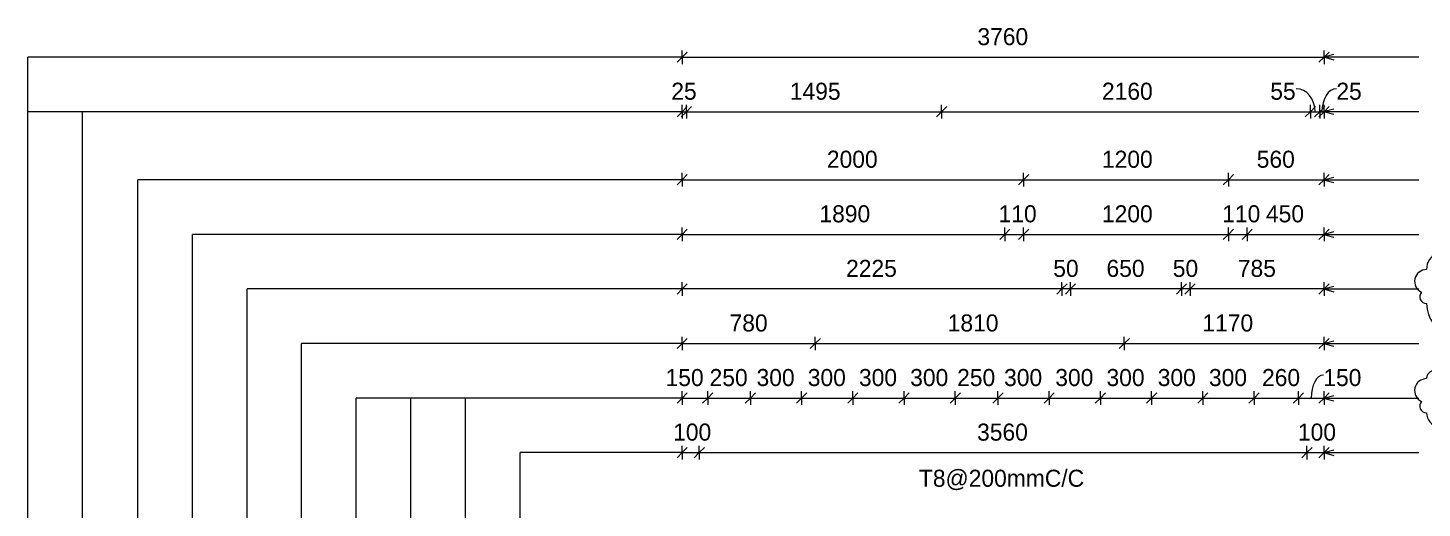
# Model space of a CAD drawing. Header units: millimetres. Extents: x 62878 to 76946, y 2133 to 10513.
# Drawn here: x 63050 to 71218, y 7697 to 10513 of the extents above; entities that cross this region are included whole.
import ezdxf

# ---------------------------------------------------------------- set-up
doc = ezdxf.new("R2010")
doc.units = ezdxf.units.MM
for name, color, linetype, lineweight in [('A-ANNO-DIMS', 211, 'Continuous', 9), ('A-ANNO-DIMS-40', 211, 'Continuous', 9), ('A-DETL-MBND', 5, 'Continuous', 18), ('G-ANNO-REVC', 71, 'Continuous', 9), ('G-ANNO-TEXT', 231, 'Continuous', 9)]:
    doc.layers.add(name, color=color, linetype=linetype, lineweight=lineweight)
doc.styles.add('Nirmala UI Semilight', font='NirmalaS.ttf', dxfattribs={"height": 100})
doc.dimstyles.new('Diagonal_-_2_5mm_NI_UI', dxfattribs={"dimscale": 304.8, "dimtxt": 104.736395, "dimasz": 0.19685, "dimexe": 0.131234, "dimexo": 0.0625, "dimgap": 0.131234, "dimtad": 1, "dimdec": 4, "dimzin": 0, "dimdsep": 46, "dimtxsty": 'Nirmala UI Semilight', "dimblk1": 'OBLIQUE', "dimblk2": 'OBLIQUE', "dimsah": 1, "dimcen": 0.09, "dimazin": 0, "dimtfac": 1, "dimtdec": 4, "dimtix": 1, "dimtmove": 0, "dimatfit": 3, "dimfxl": 0.131234, "dimfxlon": 1, "dimtvp": 1, "dimtolj": 1, "dimtzin": 0, "dimarcsym": 2})
doc.dimstyles.new('Diagonal_-_2_5mm_NI_UI_1', dxfattribs={"dimscale": 304.8, "dimtxt": 104.736395, "dimasz": 0.19685, "dimexe": 0.131234, "dimexo": 0.0625, "dimgap": 0.131234, "dimtad": 1, "dimdec": 4, "dimzin": 0, "dimdsep": 46, "dimtxsty": 'Nirmala UI Semilight', "dimblk1": 'OBLIQUE', "dimblk2": 'OBLIQUE', "dimsah": 1, "dimcen": 0.09, "dimazin": 0, "dimtfac": 1, "dimtdec": 4, "dimtix": 1, "dimtmove": 1, "dimatfit": 3, "dimfxl": 0.131234, "dimfxlon": 1, "dimtvp": 1, "dimtolj": 1, "dimtzin": 0, "dimarcsym": 2})
doc.dimstyles.new('Diagonal_-_2_5mm_NI_UI_2', dxfattribs={"dimscale": 304.8, "dimtxt": 104.736395, "dimasz": 0.19685, "dimexe": 0.131234, "dimexo": 0.0625, "dimgap": 0.131234, "dimtad": 1, "dimdec": 4, "dimzin": 0, "dimdsep": 46, "dimtxsty": 'Nirmala UI Semilight', "dimblk1": 'OBLIQUE', "dimblk2": 'OBLIQUE', "dimsah": 1, "dimcen": 0.09, "dimazin": 0, "dimtfac": 1, "dimtdec": 4, "dimtix": 1, "dimtmove": 2, "dimatfit": 3, "dimfxl": 0.131234, "dimfxlon": 1, "dimtvp": 1, "dimtolj": 1, "dimtzin": 0, "dimarcsym": 2})

# ---------------------------------------------------------------- blocks, each defined once
blk = doc.blocks.new('DIMBLOCK1-Elevation Front')
at = {"layer": 'A-ANNO-DIMS-40'}
for p, q in [((66883, 10341.1), (66883, 10381.1)), ((70643, 10341.1), (70643, 10381.1)), ((66883, 10341.1), (66853, 10311.1)), ((66883, 10341.1), (66913, 10371.1)), ((66883, 10341.1), (70643, 10341.1)), ((66883, 10341.1), (66883, 10301.1)), ((70643, 10341.1), (70613, 10311.1)), ((70643, 10341.1), (70673, 10371.1)), ((70643, 10341.1), (70643, 10301.1))]:
    blk.add_line(p, q, dxfattribs=at)
at = {"layer": 'A-ANNO-DIMS-40', "color": 0, "insert": (68612.6, 10511.6), "char_height": 100, "width": 361.055, "attachment_point": 1, "line_spacing_factor": 1.142579, "style": 'Nirmala UI Semilight'}
blk.add_mtext('3760', dxfattribs=at)
blk = doc.blocks.new('_Oblique')
at = {"color": 0, "linetype": 'ByBlock', "lineweight": -2}
blk.add_line((-0.5, -0.5), (0.5, 0.5), dxfattribs=at)
blk = doc.blocks.new('DIMBLOCK2-Elevation Front')
at = {"layer": 'A-ANNO-DIMS-40'}
for p, q in [((66883, 10021.1), (66883, 10061.1)), ((66883, 10021.1), (66913, 10051.1)), ((66908, 10021.1), (66908, 10061.1)), ((66908, 10021.1), (66938, 10051.1)), ((66883, 10021.1), (66853, 9991.1)), ((66908, 10021.1), (66878, 9991.1)), ((66883, 10021.1), (66908, 10021.1)), ((66883, 10021.1), (66883, 9981.1)), ((66908, 10021.1), (66908, 9981.1))]:
    blk.add_line(p, q, dxfattribs=at)
at = {"layer": 'A-ANNO-DIMS-40', "color": 0, "insert": (66819.4, 10191.6), "char_height": 100, "width": 182.813, "attachment_point": 1, "line_spacing_factor": 1.142579, "style": 'Nirmala UI Semilight'}
blk.add_mtext('25', dxfattribs=at)
blk = doc.blocks.new('DIMBLOCK3-Elevation Front')
at = {"layer": 'A-ANNO-DIMS-40'}
for p, q in [((66908, 10021.1), (66908, 10061.1)), ((66908, 10021.1), (66938, 10051.1)), ((68403, 10021.1), (68403, 10061.1)), ((68403, 10021.1), (68433, 10051.1)), ((66908, 10021.1), (66878, 9991.1)), ((66908, 10021.1), (68403, 10021.1)), ((66908, 10021.1), (66908, 9981.1)), ((68403, 10021.1), (68373, 9991.1)), ((68403, 10021.1), (68403, 9981.1))]:
    blk.add_line(p, q, dxfattribs=at)
at = {"layer": 'A-ANNO-DIMS-40', "color": 0, "insert": (67513.7, 10191.6), "char_height": 100, "width": 340.488, "attachment_point": 1, "line_spacing_factor": 1.142579, "style": 'Nirmala UI Semilight'}
blk.add_mtext('1495', dxfattribs=at)
blk = doc.blocks.new('DIMBLOCK4-Elevation Front')
at = {"layer": 'A-ANNO-DIMS-40'}
for p, q in [((68403, 10021.1), (68403, 10061.1)), ((68403, 10021.1), (68433, 10051.1)), ((70563, 10021.1), (70563, 10061.1)), ((70563, 10021.1), (70593, 10051.1)), ((68403, 10021.1), (68373, 9991.1)), ((68403, 10021.1), (70563, 10021.1)), ((68403, 10021.1), (68403, 9981.1)), ((70563, 10021.1), (70533, 9991.1)), ((70563, 10021.1), (70563, 9981.1))]:
    blk.add_line(p, q, dxfattribs=at)
at = {"layer": 'A-ANNO-DIMS-40', "color": 0, "insert": (69342.1, 10191.6), "char_height": 100, "width": 338.203, "attachment_point": 1, "line_spacing_factor": 1.142579, "style": 'Nirmala UI Semilight'}
blk.add_mtext('2160', dxfattribs=at)
blk = doc.blocks.new('DIMBLOCK5-Elevation Front')
at = {"layer": 'A-ANNO-DIMS-40'}
for p, q in [((70563, 10021.1), (70563, 10061.1)), ((70563, 10021.1), (70593, 10051.1)), ((70618, 10021.1), (70618, 10061.1)), ((70618, 10021.1), (70648, 10051.1)), ((70563, 10021.1), (70533, 9991.1)), ((70563, 10021.1), (70618, 10021.1)), ((70563, 10021.1), (70563, 9981.1)), ((70618, 10021.1), (70588, 9991.1)), ((70618, 10021.1), (70618, 9981.1))]:
    blk.add_line(p, q, dxfattribs=at)
blk.add_ellipse((70480.5, 10021.1), major_axis=(0, 135.2), ratio=0.813707, start_param=4.712389, end_param=6.283185, dxfattribs=at)
at = {"layer": 'A-ANNO-DIMS-40', "color": 0, "insert": (70328.2, 10191.6), "char_height": 100, "width": 182.813, "attachment_point": 1, "line_spacing_factor": 1.142579, "style": 'Nirmala UI Semilight'}
blk.add_mtext('55', dxfattribs=at)
blk = doc.blocks.new('DIMBLOCK6-Elevation Front')
at = {"layer": 'A-ANNO-DIMS-40'}
for p, q in [((70618, 10021.1), (70618, 10061.1)), ((70618, 10021.1), (70648, 10051.1)), ((70643, 10021.1), (70643, 10061.1)), ((70643, 10021.1), (70673, 10051.1)), ((70618, 10021.1), (70588, 9991.1)), ((70643, 10021.1), (70613, 9991.1)), ((70618, 10021.1), (70643, 10021.1)), ((70618, 10021.1), (70618, 9981.1)), ((70643, 10021.1), (70643, 9981.1))]:
    blk.add_line(p, q, dxfattribs=at)
blk.add_ellipse((70715.3, 10021.1), major_axis=(0, 135.2), ratio=0.626832, start_param=0, end_param=1.570796, dxfattribs=at)
at = {"layer": 'A-ANNO-DIMS-40', "color": 0, "insert": (70715.3, 10191.6), "char_height": 100, "width": 182.813, "attachment_point": 1, "line_spacing_factor": 1.142579, "style": 'Nirmala UI Semilight'}
blk.add_mtext('25', dxfattribs=at)
blk = doc.blocks.new('DIMBLOCK7-Elevation Front')
at = {"layer": 'A-ANNO-DIMS-40'}
for p, q in [((66883, 9622.4), (66883, 9662.4)), ((66883, 9622.4), (66913, 9652.4)), ((68883, 9622.4), (68883, 9662.4)), ((68883, 9622.4), (68913, 9652.4)), ((66883, 9622.4), (66853, 9592.4)), ((66883, 9622.4), (68883, 9622.4)), ((66883, 9622.4), (66883, 9582.4)), ((68883, 9622.4), (68853, 9592.4)), ((68883, 9622.4), (68883, 9582.4))]:
    blk.add_line(p, q, dxfattribs=at)
at = {"layer": 'A-ANNO-DIMS-40', "color": 0, "insert": (67730.7, 9792.9), "char_height": 100, "width": 365.625, "attachment_point": 1, "line_spacing_factor": 1.142579, "style": 'Nirmala UI Semilight'}
blk.add_mtext('2000', dxfattribs=at)
blk = doc.blocks.new('DIMBLOCK8-Elevation Front')
at = {"layer": 'A-ANNO-DIMS-40'}
for p, q in [((68883, 9622.4), (68883, 9662.4)), ((68883, 9622.4), (68913, 9652.4)), ((70083, 9622.4), (70083, 9662.4)), ((70083, 9622.4), (70113, 9652.4)), ((68883, 9622.4), (68853, 9592.4)), ((68883, 9622.4), (70083, 9622.4)), ((68883, 9622.4), (68883, 9582.4)), ((70083, 9622.4), (70053, 9592.4)), ((70083, 9622.4), (70083, 9582.4))]:
    blk.add_line(p, q, dxfattribs=at)
at = {"layer": 'A-ANNO-DIMS-40', "color": 0, "insert": (69342.1, 9792.9), "char_height": 100, "width": 338.203, "attachment_point": 1, "line_spacing_factor": 1.142579, "style": 'Nirmala UI Semilight'}
blk.add_mtext('1200', dxfattribs=at)
blk = doc.blocks.new('DIMBLOCK9-Elevation Front')
at = {"layer": 'A-ANNO-DIMS-40'}
for p, q in [((70083, 9622.4), (70083, 9662.4)), ((70083, 9622.4), (70113, 9652.4)), ((70643, 9622.4), (70643, 9662.4)), ((70643, 9622.4), (70673, 9652.4)), ((70083, 9622.4), (70053, 9592.4)), ((70083, 9622.4), (70643, 9622.4)), ((70083, 9622.4), (70083, 9582.4)), ((70643, 9622.4), (70613, 9592.4)), ((70643, 9622.4), (70643, 9582.4))]:
    blk.add_line(p, q, dxfattribs=at)
at = {"layer": 'A-ANNO-DIMS-40', "color": 0, "insert": (70248.8, 9792.9), "char_height": 100, "width": 274.219, "attachment_point": 1, "line_spacing_factor": 1.142579, "style": 'Nirmala UI Semilight'}
blk.add_mtext('560', dxfattribs=at)
blk = doc.blocks.new('DIMBLOCK10-Elevation Front')
at = {"layer": 'A-ANNO-DIMS-40'}
for p, q in [((66883, 9302.4), (66883, 9342.4)), ((66883, 9302.4), (66913, 9332.4)), ((68773, 9302.4), (68773, 9342.4)), ((68773, 9302.4), (68803, 9332.4)), ((66883, 9302.4), (66853, 9272.4)), ((66883, 9302.4), (68773, 9302.4)), ((66883, 9302.4), (66883, 9262.4)), ((68773, 9302.4), (68743, 9272.4)), ((68773, 9302.4), (68773, 9262.4))]:
    blk.add_line(p, q, dxfattribs=at)
at = {"layer": 'A-ANNO-DIMS-40', "color": 0, "insert": (67687.1, 9472.9), "char_height": 100, "width": 338.203, "attachment_point": 1, "line_spacing_factor": 1.142579, "style": 'Nirmala UI Semilight'}
blk.add_mtext('1890', dxfattribs=at)
blk = doc.blocks.new('DIMBLOCK11-Elevation Front')
at = {"layer": 'A-ANNO-DIMS-40'}
for p, q in [((68773, 9302.4), (68773, 9342.4)), ((68773, 9302.4), (68803, 9332.4)), ((68883, 9302.4), (68883, 9342.4)), ((68883, 9302.4), (68913, 9332.4)), ((68773, 9302.4), (68743, 9272.4)), ((68773, 9302.4), (68883, 9302.4)), ((68773, 9302.4), (68773, 9262.4)), ((68883, 9302.4), (68853, 9272.4)), ((68883, 9302.4), (68883, 9262.4))]:
    blk.add_line(p, q, dxfattribs=at)
at = {"layer": 'A-ANNO-DIMS-40', "color": 0, "insert": (68736.6, 9472.9), "char_height": 100, "width": 219.375, "attachment_point": 1, "line_spacing_factor": 1.142579, "style": 'Nirmala UI Semilight'}
blk.add_mtext('110', dxfattribs=at)
blk = doc.blocks.new('DIMBLOCK12-Elevation Front')
at = {"layer": 'A-ANNO-DIMS-40'}
for p, q in [((68883, 9302.4), (68883, 9342.4)), ((68883, 9302.4), (68913, 9332.4)), ((70083, 9302.4), (70083, 9342.4)), ((70083, 9302.4), (70113, 9332.4)), ((68883, 9302.4), (68853, 9272.4)), ((68883, 9302.4), (70083, 9302.4)), ((68883, 9302.4), (68883, 9262.4)), ((70083, 9302.4), (70053, 9272.4)), ((70083, 9302.4), (70083, 9262.4))]:
    blk.add_line(p, q, dxfattribs=at)
at = {"layer": 'A-ANNO-DIMS-40', "color": 0, "insert": (69342.1, 9472.9), "char_height": 100, "width": 338.203, "attachment_point": 1, "line_spacing_factor": 1.142579, "style": 'Nirmala UI Semilight'}
blk.add_mtext('1200', dxfattribs=at)
blk = doc.blocks.new('DIMBLOCK13-Elevation Front')
at = {"layer": 'A-ANNO-DIMS-40'}
for p, q in [((70083, 9302.4), (70083, 9342.4)), ((70083, 9302.4), (70113, 9332.4)), ((70193, 9302.4), (70193, 9342.4)), ((70193, 9302.4), (70223, 9332.4)), ((70083, 9302.4), (70053, 9272.4)), ((70083, 9302.4), (70193, 9302.4)), ((70083, 9302.4), (70083, 9262.4)), ((70193, 9302.4), (70163, 9272.4)), ((70193, 9302.4), (70193, 9262.4))]:
    blk.add_line(p, q, dxfattribs=at)
at = {"layer": 'A-ANNO-DIMS-40', "color": 0, "insert": (70046.6, 9472.9), "char_height": 100, "width": 219.375, "attachment_point": 1, "line_spacing_factor": 1.142579, "style": 'Nirmala UI Semilight'}
blk.add_mtext('110', dxfattribs=at)
blk = doc.blocks.new('DIMBLOCK14-Elevation Front')
at = {"layer": 'A-ANNO-DIMS-40'}
for p, q in [((70193, 9302.4), (70193, 9342.4)), ((70193, 9302.4), (70223, 9332.4)), ((70643, 9302.4), (70643, 9342.4)), ((70643, 9302.4), (70673, 9332.4)), ((70193, 9302.4), (70163, 9272.4)), ((70193, 9302.4), (70643, 9302.4)), ((70193, 9302.4), (70193, 9262.4)), ((70643, 9302.4), (70613, 9272.4)), ((70643, 9302.4), (70643, 9262.4))]:
    blk.add_line(p, q, dxfattribs=at)
at = {"layer": 'A-ANNO-DIMS-40', "color": 0, "insert": (70302.8, 9472.9), "char_height": 100, "width": 276.504, "attachment_point": 1, "line_spacing_factor": 1.142579, "style": 'Nirmala UI Semilight'}
blk.add_mtext('450', dxfattribs=at)
blk = doc.blocks.new('DIMBLOCK15-Elevation Front')
at = {"layer": 'A-ANNO-DIMS-40'}
for p, q in [((66883, 8662.4), (66853, 8632.4)), ((66883, 8662.4), (66883, 8702.4)), ((66883, 8662.4), (66913, 8692.4)), ((66883, 8662.4), (67663, 8662.4)), ((66883, 8662.4), (66883, 8622.4)), ((67663, 8662.4), (67633, 8632.4)), ((67663, 8662.4), (67663, 8702.4)), ((67663, 8662.4), (67693, 8692.4)), ((67663, 8662.4), (67663, 8622.4))]:
    blk.add_line(p, q, dxfattribs=at)
at = {"layer": 'A-ANNO-DIMS-40', "color": 0, "insert": (67160.7, 8832.9), "char_height": 100, "width": 269.649, "attachment_point": 1, "line_spacing_factor": 1.142579, "style": 'Nirmala UI Semilight'}
blk.add_mtext('780', dxfattribs=at)
blk = doc.blocks.new('DIMBLOCK16-Elevation Front')
at = {"layer": 'A-ANNO-DIMS-40'}
for p, q in [((67663, 8662.4), (67633, 8632.4)), ((67663, 8662.4), (67663, 8702.4)), ((67663, 8662.4), (67693, 8692.4)), ((67663, 8662.4), (69473, 8662.4)), ((67663, 8662.4), (67663, 8622.4)), ((69473, 8662.4), (69443, 8632.4)), ((69473, 8662.4), (69473, 8702.4)), ((69473, 8662.4), (69503, 8692.4)), ((69473, 8662.4), (69473, 8622.4))]:
    blk.add_line(p, q, dxfattribs=at)
at = {"layer": 'A-ANNO-DIMS-40', "color": 0, "insert": (68438.6, 8832.9), "char_height": 100, "width": 310.781, "attachment_point": 1, "line_spacing_factor": 1.142579, "style": 'Nirmala UI Semilight'}
blk.add_mtext('1810', dxfattribs=at)
blk = doc.blocks.new('DIMBLOCK17-Elevation Front')
at = {"layer": 'A-ANNO-DIMS-40'}
for p, q in [((69473, 8662.4), (69443, 8632.4)), ((69473, 8662.4), (69473, 8702.4)), ((69473, 8662.4), (69503, 8692.4)), ((69473, 8662.4), (70643, 8662.4)), ((69473, 8662.4), (69473, 8622.4)), ((70643, 8662.4), (70613, 8632.4)), ((70643, 8662.4), (70643, 8702.4)), ((70643, 8662.4), (70673, 8692.4)), ((70643, 8662.4), (70643, 8622.4))]:
    blk.add_line(p, q, dxfattribs=at)
at = {"layer": 'A-ANNO-DIMS-40', "color": 0, "insert": (69930.5, 8832.9), "char_height": 100, "width": 306.211, "attachment_point": 1, "line_spacing_factor": 1.142579, "style": 'Nirmala UI Semilight'}
blk.add_mtext('1170', dxfattribs=at)
blk = doc.blocks.new('DIMBLOCK18-Elevation Front')
at = {"layer": 'A-ANNO-DIMS-40'}
for p, q in [((66883, 8342.4), (66853, 8312.4)), ((66883, 8342.4), (66883, 8382.4)), ((66883, 8342.4), (66913, 8372.4)), ((66883, 8342.4), (67033, 8342.4)), ((66883, 8342.4), (66883, 8302.4)), ((67033, 8342.4), (67003, 8312.4)), ((67033, 8342.4), (67033, 8382.4)), ((67033, 8342.4), (67063, 8372.4)), ((67033, 8342.4), (67033, 8302.4))]:
    blk.add_line(p, q, dxfattribs=at)
at = {"layer": 'A-ANNO-DIMS-40', "color": 0, "insert": (66785.8, 8512.9), "char_height": 100, "width": 246.797, "attachment_point": 1, "line_spacing_factor": 1.142579, "style": 'Nirmala UI Semilight'}
blk.add_mtext('150', dxfattribs=at)
blk = doc.blocks.new('DIMBLOCK19-Elevation Front')
at = {"layer": 'A-ANNO-DIMS-40'}
for p, q in [((67033, 8342.4), (67003, 8312.4)), ((67033, 8342.4), (67033, 8382.4)), ((67033, 8342.4), (67063, 8372.4)), ((67033, 8342.4), (67283, 8342.4)), ((67033, 8342.4), (67033, 8302.4)), ((67283, 8342.4), (67253, 8312.4)), ((67283, 8342.4), (67283, 8382.4)), ((67283, 8342.4), (67313, 8372.4)), ((67283, 8342.4), (67283, 8302.4))]:
    blk.add_line(p, q, dxfattribs=at)
at = {"layer": 'A-ANNO-DIMS-40', "color": 0, "insert": (67043.8, 8512.9), "char_height": 100, "width": 274.219, "attachment_point": 1, "line_spacing_factor": 1.142579, "style": 'Nirmala UI Semilight'}
blk.add_mtext('250', dxfattribs=at)
blk = doc.blocks.new('DIMBLOCK20-Elevation Front')
at = {"layer": 'A-ANNO-DIMS-40'}
for p, q in [((67283, 8342.4), (67253, 8312.4)), ((67283, 8342.4), (67283, 8382.4)), ((67283, 8342.4), (67313, 8372.4)), ((67283, 8342.4), (67583, 8342.4)), ((67283, 8342.4), (67283, 8302.4)), ((67583, 8342.4), (67553, 8312.4)), ((67583, 8342.4), (67583, 8382.4)), ((67583, 8342.4), (67613, 8372.4)), ((67583, 8342.4), (67583, 8302.4))]:
    blk.add_line(p, q, dxfattribs=at)
at = {"layer": 'A-ANNO-DIMS-40', "color": 0, "insert": (67318.8, 8512.9), "char_height": 100, "width": 274.219, "attachment_point": 1, "line_spacing_factor": 1.142579, "style": 'Nirmala UI Semilight'}
blk.add_mtext('300', dxfattribs=at)
blk = doc.blocks.new('DIMBLOCK21-Elevation Front')
at = {"layer": 'A-ANNO-DIMS-40'}
for p, q in [((67583, 8342.4), (67553, 8312.4)), ((67583, 8342.4), (67583, 8382.4)), ((67583, 8342.4), (67613, 8372.4)), ((67583, 8342.4), (67883, 8342.4)), ((67583, 8342.4), (67583, 8302.4)), ((67883, 8342.4), (67853, 8312.4)), ((67883, 8342.4), (67883, 8382.4)), ((67883, 8342.4), (67913, 8372.4)), ((67883, 8342.4), (67883, 8302.4))]:
    blk.add_line(p, q, dxfattribs=at)
at = {"layer": 'A-ANNO-DIMS-40', "color": 0, "insert": (67618.8, 8512.9), "char_height": 100, "width": 274.219, "attachment_point": 1, "line_spacing_factor": 1.142579, "style": 'Nirmala UI Semilight'}
blk.add_mtext('300', dxfattribs=at)
blk = doc.blocks.new('DIMBLOCK22-Elevation Front')
at = {"layer": 'A-ANNO-DIMS-40'}
for p, q in [((67883, 8342.4), (67853, 8312.4)), ((67883, 8342.4), (67883, 8382.4)), ((67883, 8342.4), (67913, 8372.4)), ((67883, 8342.4), (68183, 8342.4)), ((67883, 8342.4), (67883, 8302.4)), ((68183, 8342.4), (68153, 8312.4)), ((68183, 8342.4), (68183, 8382.4)), ((68183, 8342.4), (68213, 8372.4)), ((68183, 8342.4), (68183, 8302.4))]:
    blk.add_line(p, q, dxfattribs=at)
at = {"layer": 'A-ANNO-DIMS-40', "color": 0, "insert": (67918.8, 8512.9), "char_height": 100, "width": 274.219, "attachment_point": 1, "line_spacing_factor": 1.142579, "style": 'Nirmala UI Semilight'}
blk.add_mtext('300', dxfattribs=at)
blk = doc.blocks.new('DIMBLOCK23-Elevation Front')
at = {"layer": 'A-ANNO-DIMS-40'}
for p, q in [((68183, 8342.4), (68153, 8312.4)), ((68183, 8342.4), (68183, 8382.4)), ((68183, 8342.4), (68213, 8372.4)), ((68183, 8342.4), (68483, 8342.4)), ((68183, 8342.4), (68183, 8302.4)), ((68483, 8342.4), (68453, 8312.4)), ((68483, 8342.4), (68483, 8382.4)), ((68483, 8342.4), (68513, 8372.4)), ((68483, 8342.4), (68483, 8302.4))]:
    blk.add_line(p, q, dxfattribs=at)
at = {"layer": 'A-ANNO-DIMS-40', "color": 0, "insert": (68218.8, 8512.9), "char_height": 100, "width": 274.219, "attachment_point": 1, "line_spacing_factor": 1.142579, "style": 'Nirmala UI Semilight'}
blk.add_mtext('300', dxfattribs=at)
blk = doc.blocks.new('DIMBLOCK24-Elevation Front')
at = {"layer": 'A-ANNO-DIMS-40'}
for p, q in [((68483, 8342.4), (68453, 8312.4)), ((68483, 8342.4), (68483, 8382.4)), ((68483, 8342.4), (68513, 8372.4)), ((68483, 8342.4), (68733, 8342.4)), ((68483, 8342.4), (68483, 8302.4)), ((68733, 8342.4), (68703, 8312.4)), ((68733, 8342.4), (68733, 8382.4)), ((68733, 8342.4), (68763, 8372.4)), ((68733, 8342.4), (68733, 8302.4))]:
    blk.add_line(p, q, dxfattribs=at)
at = {"layer": 'A-ANNO-DIMS-40', "color": 0, "insert": (68493.8, 8512.9), "char_height": 100, "width": 274.219, "attachment_point": 1, "line_spacing_factor": 1.142579, "style": 'Nirmala UI Semilight'}
blk.add_mtext('250', dxfattribs=at)
blk = doc.blocks.new('DIMBLOCK25-Elevation Front')
at = {"layer": 'A-ANNO-DIMS-40'}
for p, q in [((68733, 8342.4), (68703, 8312.4)), ((68733, 8342.4), (68733, 8382.4)), ((68733, 8342.4), (68763, 8372.4)), ((68733, 8342.4), (69033, 8342.4)), ((68733, 8342.4), (68733, 8302.4)), ((69033, 8342.4), (69003, 8312.4)), ((69033, 8342.4), (69033, 8382.4)), ((69033, 8342.4), (69063, 8372.4)), ((69033, 8342.4), (69033, 8302.4))]:
    blk.add_line(p, q, dxfattribs=at)
at = {"layer": 'A-ANNO-DIMS-40', "color": 0, "insert": (68768.8, 8512.9), "char_height": 100, "width": 274.219, "attachment_point": 1, "line_spacing_factor": 1.142579, "style": 'Nirmala UI Semilight'}
blk.add_mtext('300', dxfattribs=at)
blk = doc.blocks.new('DIMBLOCK26-Elevation Front')
at = {"layer": 'A-ANNO-DIMS-40'}
for p, q in [((69033, 8342.4), (69003, 8312.4)), ((69033, 8342.4), (69033, 8382.4)), ((69033, 8342.4), (69063, 8372.4)), ((69033, 8342.4), (69333, 8342.4)), ((69033, 8342.4), (69033, 8302.4)), ((69333, 8342.4), (69303, 8312.4)), ((69333, 8342.4), (69333, 8382.4)), ((69333, 8342.4), (69363, 8372.4)), ((69333, 8342.4), (69333, 8302.4))]:
    blk.add_line(p, q, dxfattribs=at)
at = {"layer": 'A-ANNO-DIMS-40', "color": 0, "insert": (69068.8, 8512.9), "char_height": 100, "width": 274.219, "attachment_point": 1, "line_spacing_factor": 1.142579, "style": 'Nirmala UI Semilight'}
blk.add_mtext('300', dxfattribs=at)
blk = doc.blocks.new('DIMBLOCK27-Elevation Front')
at = {"layer": 'A-ANNO-DIMS-40'}
for p, q in [((69333, 8342.4), (69303, 8312.4)), ((69333, 8342.4), (69333, 8382.4)), ((69333, 8342.4), (69363, 8372.4)), ((69333, 8342.4), (69633, 8342.4)), ((69333, 8342.4), (69333, 8302.4)), ((69633, 8342.4), (69603, 8312.4)), ((69633, 8342.4), (69633, 8382.4)), ((69633, 8342.4), (69663, 8372.4)), ((69633, 8342.4), (69633, 8302.4))]:
    blk.add_line(p, q, dxfattribs=at)
at = {"layer": 'A-ANNO-DIMS-40', "color": 0, "insert": (69368.8, 8512.9), "char_height": 100, "width": 274.219, "attachment_point": 1, "line_spacing_factor": 1.142579, "style": 'Nirmala UI Semilight'}
blk.add_mtext('300', dxfattribs=at)
blk = doc.blocks.new('DIMBLOCK28-Elevation Front')
at = {"layer": 'A-ANNO-DIMS-40'}
for p, q in [((69633, 8342.4), (69603, 8312.4)), ((69633, 8342.4), (69633, 8382.4)), ((69633, 8342.4), (69663, 8372.4)), ((69633, 8342.4), (69933, 8342.4)), ((69633, 8342.4), (69633, 8302.4)), ((69933, 8342.4), (69903, 8312.4)), ((69933, 8342.4), (69933, 8382.4)), ((69933, 8342.4), (69963, 8372.4)), ((69933, 8342.4), (69933, 8302.4))]:
    blk.add_line(p, q, dxfattribs=at)
at = {"layer": 'A-ANNO-DIMS-40', "color": 0, "insert": (69668.8, 8512.9), "char_height": 100, "width": 274.219, "attachment_point": 1, "line_spacing_factor": 1.142579, "style": 'Nirmala UI Semilight'}
blk.add_mtext('300', dxfattribs=at)
blk = doc.blocks.new('DIMBLOCK29-Elevation Front')
at = {"layer": 'A-ANNO-DIMS-40'}
for p, q in [((69933, 8342.4), (69903, 8312.4)), ((69933, 8342.4), (69933, 8382.4)), ((69933, 8342.4), (69963, 8372.4)), ((69933, 8342.4), (70233, 8342.4)), ((69933, 8342.4), (69933, 8302.4)), ((70233, 8342.4), (70203, 8312.4)), ((70233, 8342.4), (70233, 8382.4)), ((70233, 8342.4), (70263, 8372.4)), ((70233, 8342.4), (70233, 8302.4))]:
    blk.add_line(p, q, dxfattribs=at)
at = {"layer": 'A-ANNO-DIMS-40', "color": 0, "insert": (69968.8, 8512.9), "char_height": 100, "width": 274.219, "attachment_point": 1, "line_spacing_factor": 1.142579, "style": 'Nirmala UI Semilight'}
blk.add_mtext('300', dxfattribs=at)
blk = doc.blocks.new('DIMBLOCK30-Elevation Front')
at = {"layer": 'A-ANNO-DIMS-40'}
for p, q in [((70233, 8342.4), (70203, 8312.4)), ((70233, 8342.4), (70233, 8382.4)), ((70233, 8342.4), (70263, 8372.4)), ((70233, 8342.4), (70493, 8342.4)), ((70233, 8342.4), (70233, 8302.4)), ((70493, 8342.4), (70463, 8312.4)), ((70493, 8342.4), (70493, 8382.4)), ((70493, 8342.4), (70523, 8372.4)), ((70493, 8342.4), (70493, 8302.4))]:
    blk.add_line(p, q, dxfattribs=at)
at = {"layer": 'A-ANNO-DIMS-40', "color": 0, "insert": (70279.8, 8512.9), "char_height": 100, "width": 274.219, "attachment_point": 1, "line_spacing_factor": 1.142579, "style": 'Nirmala UI Semilight'}
blk.add_mtext('260', dxfattribs=at)
blk = doc.blocks.new('DIMBLOCK31-Elevation Front')
at = {"layer": 'A-ANNO-DIMS-40'}
for p, q in [((70493, 8342.4), (70463, 8312.4)), ((70493, 8342.4), (70493, 8382.4)), ((70493, 8342.4), (70523, 8372.4)), ((70493, 8342.4), (70643, 8342.4)), ((70493, 8342.4), (70493, 8302.4)), ((70643, 8342.4), (70613, 8312.4)), ((70643, 8342.4), (70643, 8382.4)), ((70643, 8342.4), (70673, 8372.4)), ((70643, 8342.4), (70643, 8302.4))]:
    blk.add_line(p, q, dxfattribs=at)
blk.add_ellipse((70639, 8342.4), major_axis=(0, 135.2), ratio=0.524601, start_param=0, end_param=1.570796, dxfattribs=at)
at = {"layer": 'A-ANNO-DIMS-40', "color": 0, "insert": (70639, 8512.9), "char_height": 100, "width": 246.797, "attachment_point": 1, "line_spacing_factor": 1.142579, "style": 'Nirmala UI Semilight'}
blk.add_mtext('150', dxfattribs=at)
blk = doc.blocks.new('DIMBLOCK37-Elevation Front')
at = {"layer": 'A-ANNO-DIMS-40'}
for p, q in [((66883, 8022.4), (66853, 7992.4)), ((66883, 8022.4), (66883, 8062.4)), ((66883, 8022.4), (66913, 8052.4)), ((66883, 8022.4), (66983, 8022.4)), ((66883, 8022.4), (66883, 7982.4)), ((66983, 8022.4), (66953, 7992.4)), ((66983, 8022.4), (66983, 8062.4)), ((66983, 8022.4), (67013, 8052.4)), ((66983, 8022.4), (66983, 7982.4))]:
    blk.add_line(p, q, dxfattribs=at)
at = {"layer": 'A-ANNO-DIMS-40', "color": 0, "insert": (66830.2, 8192.9), "char_height": 100, "width": 246.797, "attachment_point": 1, "line_spacing_factor": 1.142579, "style": 'Nirmala UI Semilight'}
blk.add_mtext('100', dxfattribs=at)
blk = doc.blocks.new('DIMBLOCK38-Elevation Front')
at = {"layer": 'A-ANNO-DIMS-40'}
for p, q in [((66983, 8022.4), (66953, 7992.4)), ((66983, 8022.4), (66983, 8062.4)), ((66983, 8022.4), (67013, 8052.4)), ((66983, 8022.4), (70543, 8022.4)), ((66983, 8022.4), (66983, 7982.4)), ((70543, 8022.4), (70513, 7992.4)), ((70543, 8022.4), (70543, 8062.4)), ((70543, 8022.4), (70573, 8052.4)), ((70543, 8022.4), (70543, 7982.4))]:
    blk.add_line(p, q, dxfattribs=at)
at = {"layer": 'A-ANNO-DIMS-40', "color": 0, "char_height": 100, "attachment_point": 1, "line_spacing_factor": 1.142579, "style": 'Nirmala UI Semilight'}
for s, insert, width in [('3560', (68610.7, 8192.9), 365.625), ('T8@200mmC/C', (68269.8, 7922.4), 1183.712)]:
    blk.add_mtext(s, dxfattribs=dict(at, insert=insert, width=width))
blk = doc.blocks.new('DIMBLOCK39-Elevation Front')
at = {"layer": 'A-ANNO-DIMS-40'}
for p, q in [((70543, 8022.4), (70513, 7992.4)), ((70543, 8022.4), (70543, 8062.4)), ((70543, 8022.4), (70573, 8052.4)), ((70543, 8022.4), (70643, 8022.4)), ((70543, 8022.4), (70543, 7982.4)), ((70643, 8022.4), (70613, 7992.4)), ((70643, 8022.4), (70643, 8062.4)), ((70643, 8022.4), (70673, 8052.4)), ((70643, 8022.4), (70643, 7982.4))]:
    blk.add_line(p, q, dxfattribs=at)
at = {"layer": 'A-ANNO-DIMS-40', "color": 0, "insert": (70490.2, 8192.9), "char_height": 100, "width": 246.797, "attachment_point": 1, "line_spacing_factor": 1.142579, "style": 'Nirmala UI Semilight'}
blk.add_mtext('100', dxfattribs=at)
blk = doc.blocks.new('DIMBLOCK91-Elevation Front')
at = {"layer": 'A-ANNO-DIMS-40'}
for p, q in [((69858, 8982.4), (69858, 9022.4)), ((69858, 8982.4), (69888, 9012.4)), ((70643, 8982.4), (70643, 9022.4)), ((70643, 8982.4), (70673, 9012.4)), ((69858, 8982.4), (69828, 8952.4)), ((70643, 8982.4), (69858, 8982.4)), ((69858, 8982.4), (69858, 8942.4)), ((70643, 8982.4), (70613, 8952.4)), ((70643, 8982.4), (70643, 8942.4))]:
    blk.add_line(p, q, dxfattribs=at)
at = {"layer": 'A-ANNO-DIMS-40', "color": 0, "insert": (70138.2, 9152.9), "char_height": 100, "width": 269.649, "attachment_point": 1, "line_spacing_factor": 1.142579, "style": 'Nirmala UI Semilight'}
blk.add_mtext('785', dxfattribs=at)
blk = doc.blocks.new('DIMBLOCK92-Elevation Front')
at = {"layer": 'A-ANNO-DIMS-40'}
for p, q in [((69808, 8982.4), (69808, 9022.4)), ((69808, 8982.4), (69838, 9012.4)), ((69858, 8982.4), (69858, 9022.4)), ((69858, 8982.4), (69888, 9012.4)), ((69808, 8982.4), (69778, 8952.4)), ((69858, 8982.4), (69808, 8982.4)), ((69808, 8982.4), (69808, 8942.4)), ((69858, 8982.4), (69828, 8952.4)), ((69858, 8982.4), (69858, 8942.4))]:
    blk.add_line(p, q, dxfattribs=at)
at = {"layer": 'A-ANNO-DIMS-40', "color": 0, "insert": (69756.9, 9152.9), "char_height": 100, "width": 182.813, "attachment_point": 1, "line_spacing_factor": 1.142579, "style": 'Nirmala UI Semilight'}
blk.add_mtext('50', dxfattribs=at)
blk = doc.blocks.new('DIMBLOCK93-Elevation Front')
at = {"layer": 'A-ANNO-DIMS-40'}
for p, q in [((69158, 8982.4), (69158, 9022.4)), ((69158, 8982.4), (69188, 9012.4)), ((69808, 8982.4), (69808, 9022.4)), ((69808, 8982.4), (69838, 9012.4)), ((69158, 8982.4), (69128, 8952.4)), ((69808, 8982.4), (69158, 8982.4)), ((69158, 8982.4), (69158, 8942.4)), ((69808, 8982.4), (69778, 8952.4)), ((69808, 8982.4), (69808, 8942.4))]:
    blk.add_line(p, q, dxfattribs=at)
at = {"layer": 'A-ANNO-DIMS-40', "color": 0, "insert": (69368.8, 9152.9), "char_height": 100, "width": 274.219, "attachment_point": 1, "line_spacing_factor": 1.142579, "style": 'Nirmala UI Semilight'}
blk.add_mtext('650', dxfattribs=at)
blk = doc.blocks.new('DIMBLOCK94-Elevation Front')
at = {"layer": 'A-ANNO-DIMS-40'}
for p, q in [((69108, 8982.4), (69108, 9022.4)), ((69108, 8982.4), (69138, 9012.4)), ((69158, 8982.4), (69158, 9022.4)), ((69158, 8982.4), (69188, 9012.4)), ((69108, 8982.4), (69078, 8952.4)), ((69158, 8982.4), (69108, 8982.4)), ((69108, 8982.4), (69108, 8942.4)), ((69158, 8982.4), (69128, 8952.4)), ((69158, 8982.4), (69158, 8942.4))]:
    blk.add_line(p, q, dxfattribs=at)
at = {"layer": 'A-ANNO-DIMS-40', "color": 0, "insert": (69056.9, 9152.9), "char_height": 100, "width": 182.813, "attachment_point": 1, "line_spacing_factor": 1.142579, "style": 'Nirmala UI Semilight'}
blk.add_mtext('50', dxfattribs=at)
blk = doc.blocks.new('DIMBLOCK95-Elevation Front')
at = {"layer": 'A-ANNO-DIMS-40'}
for p, q in [((66883, 8982.4), (66883, 9022.4)), ((66883, 8982.4), (66913, 9012.4)), ((69108, 8982.4), (69108, 9022.4)), ((69108, 8982.4), (69138, 9012.4)), ((66883, 8982.4), (66853, 8952.4)), ((69108, 8982.4), (66883, 8982.4)), ((66883, 8982.4), (66883, 8942.4)), ((69108, 8982.4), (69078, 8952.4)), ((69108, 8982.4), (69108, 8942.4))]:
    blk.add_line(p, q, dxfattribs=at)
at = {"layer": 'A-ANNO-DIMS-40', "color": 0, "insert": (67843.2, 9152.9), "char_height": 100, "width": 365.625, "attachment_point": 1, "line_spacing_factor": 1.142579, "style": 'Nirmala UI Semilight'}
blk.add_mtext('2225', dxfattribs=at)
blk = doc.blocks.new('Family - ___-5356743-Elevation Front')
at = {"layer": 'G-ANNO-REVC'}
for centre, radius, start, end in [((71594.7, 9096.3), 189, 0, 154.79123), ((71351.7, 9096.3), 108, 48.18969, 180), ((71243.7, 9026.3), 70, 90, 244.79123), ((71783.7, 9056.3), 40, 318.18969, 90), ((71783.7, 8966.3), 70, 270, 64.79123), ((71243.7, 8936.3), 40, 138.18969, 270), ((71432.7, 8896.3), 189, 180, 334.79123), ((71675.7, 8896.3), 108, 228.18969, 0)]:
    blk.add_arc(centre, radius, start, end, dxfattribs=at)
blk = doc.blocks.new('Family - ___-5357186-Elevation Front')
at = {"layer": 'G-ANNO-REVC'}
for centre, radius, start, end in [((71292.7, 8456.3), 48.9, 48.18969, 180), ((71402.7, 8456.3), 85.6, 0, 154.79123), ((71243.7, 8386.3), 70, 90, 244.79123), ((71488.4, 8416.3), 40, 318.18969, 90), ((71488.4, 8326.3), 70, 270, 64.79123), ((71243.7, 8296.3), 40, 138.18969, 270), ((71329.3, 8256.3), 85.6, 180, 334.79123), ((71439.4, 8256.3), 48.9, 228.18969, 0)]:
    blk.add_arc(centre, radius, start, end, dxfattribs=at)

msp = doc.modelspace()

# ---------------------------------------------------------------- linework, layer by layer
at = {"layer": 'A-DETL-MBND'}
for p, q in [((63050.30489, 6199.75), (63050.30489, 10341.13229)), ((66883.04259, 10341.13229), (63050.30489, 10341.13229)), ((66883.04259, 10021.13229), (63050.30489, 10021.13229)), ((63370.30489, 6199.75), (63370.30489, 10021.13229)), ((63694.02595, 6199.75), (63694.02595, 9622.38229)), ((66883.04259, 9622.38229), (63694.02595, 9622.38229)), ((64014.02595, 6199.75), (64014.02595, 9302.38229)), ((66883.04259, 9302.38229), (64014.02595, 9302.38229)), ((64334.02595, 6199.75), (64334.02595, 8982.38229)), ((66883.04259, 8982.38229), (64334.02595, 8982.38229)), ((64654.02595, 6199.75), (64654.02595, 8662.38229)), ((66883.04259, 8662.38229), (64654.02595, 8662.38229)), ((64974.02595, 7019.75), (64974.02595, 8342.38229)), ((66883.04259, 8342.38229), (64974.02595, 8342.38229)), ((65294.02595, 7019.75), (65294.02595, 8342.38229)), ((65614.02595, 6539.75), (65614.02595, 8342.38229)), ((65934.02595, 6199.75), (65934.02595, 8022.38229)), ((66883.04259, 8022.38229), (65934.02595, 8022.38229))]:
    msp.add_line(p, q, dxfattribs=at)
at = {"layer": 'G-ANNO-TEXT', "color": 7}
for p, q in [((70640.51579, 10342.36839), (70700.51579, 10358.44534)), ((70640.51579, 10342.36839), (70700.51579, 10326.29144)), ((70640.51579, 10342.36839), (71199.40771, 10342.36839)), ((70640.51579, 10022.36839), (70700.51579, 10038.44534)), ((70640.51579, 10022.36839), (70700.51579, 10006.29144)), ((70640.51579, 10022.36839), (71199.40771, 10022.36839)), ((70640.51579, 9622.36839), (70700.51579, 9638.44534)), ((70640.51579, 9622.36839), (70700.51579, 9606.29144)), ((70640.51579, 9622.36839), (71199.40771, 9622.36839)), ((70640.51579, 9302.36839), (70700.51579, 9318.44534)), ((70640.51579, 9302.36839), (70700.51579, 9286.29144)), ((70640.51579, 9302.36839), (71199.40771, 9302.36839)), ((70640.51579, 8982.36839), (70700.51579, 8998.44534)), ((70640.51579, 8982.36839), (70700.51579, 8966.29144)), ((70640.51579, 8982.36839), (71199.40771, 8982.36839)), ((70640.51579, 8662.36839), (70700.51579, 8678.44534)), ((70640.51579, 8662.36839), (70700.51579, 8646.29144)), ((70640.51579, 8662.36839), (71199.40771, 8662.36839)), ((70640.51579, 8342.36839), (70700.51579, 8358.44534)), ((70640.51579, 8342.36839), (70700.51579, 8326.29144)), ((70640.51579, 8342.36839), (71199.40771, 8342.36839)), ((70640.51579, 8022.36839), (70700.51579, 8038.44534)), ((70640.51579, 8022.36839), (70700.51579, 8006.29144)), ((70640.51579, 8022.36839), (71199.40771, 8022.36839))]:
    msp.add_line(p, q, dxfattribs=at)

# ---------------------------------------------------------------- block references
at = {"layer": 'G-ANNO-REVC'}
for name in ['Family - ___-5356743-Elevation Front', 'Family - ___-5357186-Elevation Front']:
    msp.add_blockref(name, (0, 0), dxfattribs=at)

# ---------------------------------------------------------------- dimensions: what is measured, and where the dimension line sits
at = {"layer": 'A-ANNO-DIMS'}
for base, p1, p2, override, picture, middle in [((70643.04259, 10341.13229), (66883.04259, 10301.13229), (70643.04259, 10301.13229), {"dimpost": '<>', "dimfxl": 3760}, 'DIMBLOCK1-Elevation Front', (68763.04259, 10432.8408)), ((66908.04259, 10021.13229), (66883.04259, 9981.13229), (66908.04259, 9981.13229), {"dimpost": '<>', "dimfxl": 25}, 'DIMBLOCK2-Elevation Front', (66895.54259, 10112.80593)), ((68403.04259, 10021.13229), (66908.04259, 9981.13229), (68403.04259, 9981.13229), {"dimpost": '<>', "dimfxl": 1495}, 'DIMBLOCK3-Elevation Front', (67655.54259, 10113.11974)), ((70563.04259, 10021.13229), (68403.04259, 9981.13229), (70563.04259, 9981.13229), {"dimpost": '<>', "dimfxl": 2160}, 'DIMBLOCK4-Elevation Front', (69483.04259, 10113.11974)), ((68883.04259, 9622.38229), (66883.04259, 9582.38229), (68883.04259, 9582.38229), {"dimpost": '<>', "dimfxl": 2000}, 'DIMBLOCK7-Elevation Front', (67883.04259, 9714.05593)), ((70083.04259, 9622.38229), (68883.04259, 9582.38229), (70083.04259, 9582.38229), {"dimpost": '<>', "dimfxl": 1200}, 'DIMBLOCK8-Elevation Front', (69483.04259, 9714.33487)), ((70643.04259, 9622.38229), (70083.04259, 9582.38229), (70643.04259, 9582.38229), {"dimpost": '<>', "dimfxl": 560}, 'DIMBLOCK9-Elevation Front', (70363.04259, 9714.0908)), ((68773.04259, 9302.38229), (66883.04259, 9262.38229), (68773.04259, 9262.38229), {"dimpost": '<>', "dimfxl": 1890}, 'DIMBLOCK10-Elevation Front', (67828.04259, 9394.36974)), ((68883.04259, 9302.38229), (68773.04259, 9262.38229), (68883.04259, 9262.38229), {"dimpost": '<>', "dimfxl": 110}, 'DIMBLOCK11-Elevation Front', (68828.04259, 9394.33487)), ((70083.04259, 9302.38229), (68883.04259, 9262.38229), (70083.04259, 9262.38229), {"dimpost": '<>', "dimfxl": 1200}, 'DIMBLOCK12-Elevation Front', (69483.04259, 9394.33487)), ((70193.04259, 9302.38229), (70083.04259, 9262.38229), (70193.04259, 9262.38229), {"dimpost": '<>', "dimfxl": 110}, 'DIMBLOCK13-Elevation Front', (70138.04259, 9394.33487)), ((70643.04259, 9302.38229), (70193.04259, 9262.38229), (70643.04259, 9262.38229), {"dimpost": '<>', "dimfxl": 450}, 'DIMBLOCK14-Elevation Front', (70418.04259, 9394.05593)), ((66883.04259, 8982.38229), (69108.04259, 8942.38229), (66883.04259, 8942.38229), {"dimpost": '<>', "dimfxl": 2225}, 'DIMBLOCK95-Elevation Front', (67995.54259, 9074.05593)), ((69108.04259, 8982.38229), (69158.04259, 8942.38229), (69108.04259, 8942.38229), {"dimpost": '<>', "dimfxl": 50}, 'DIMBLOCK94-Elevation Front', (69133.04259, 9074.05593)), ((69158.04259, 8982.38229), (69808.04259, 8942.38229), (69158.04259, 8942.38229), {"dimpost": '<>', "dimfxl": 650}, 'DIMBLOCK93-Elevation Front', (69483.04259, 9074.0908)), ((69808.04259, 8982.38229), (69858.04259, 8942.38229), (69808.04259, 8942.38229), {"dimpost": '<>', "dimfxl": 50}, 'DIMBLOCK92-Elevation Front', (69833.04259, 9074.05593)), ((69858.04259, 8982.38229), (70643.04259, 8942.38229), (69858.04259, 8942.38229), {"dimpost": '<>', "dimfxl": 785}, 'DIMBLOCK91-Elevation Front', (70250.54259, 9074.05593)), ((67663.04259, 8662.38229), (66883.04259, 8622.38229), (67663.04259, 8622.38229), {"dimpost": '<>', "dimfxl": 780}, 'DIMBLOCK15-Elevation Front', (67273.04259, 8754.05593)), ((69473.04259, 8662.38229), (67663.04259, 8622.38229), (69473.04259, 8622.38229), {"dimpost": '<>', "dimfxl": 1810}, 'DIMBLOCK16-Elevation Front', (68568.04259, 8754.33487)), ((70643.04259, 8662.38229), (69473.04259, 8622.38229), (70643.04259, 8622.38229), {"dimpost": '<>', "dimfxl": 1170}, 'DIMBLOCK17-Elevation Front', (70058.04259, 8754.33487)), ((67283.04259, 8342.38229), (67033.04259, 8302.38229), (67283.04259, 8302.38229), {"dimpost": '<>', "dimfxl": 250}, 'DIMBLOCK19-Elevation Front', (67158.04259, 8434.05593)), ((67583.04259, 8342.38229), (67283.04259, 8302.38229), (67583.04259, 8302.38229), {"dimpost": '<>', "dimfxl": 300}, 'DIMBLOCK20-Elevation Front', (67433.04259, 8434.0908)), ((67883.04259, 8342.38229), (67583.04259, 8302.38229), (67883.04259, 8302.38229), {"dimpost": '<>', "dimfxl": 300}, 'DIMBLOCK21-Elevation Front', (67733.04259, 8434.0908)), ((68183.04259, 8342.38229), (67883.04259, 8302.38229), (68183.04259, 8302.38229), {"dimpost": '<>', "dimfxl": 300}, 'DIMBLOCK22-Elevation Front', (68033.04259, 8434.0908)), ((68483.04259, 8342.38229), (68183.04259, 8302.38229), (68483.04259, 8302.38229), {"dimpost": '<>', "dimfxl": 300}, 'DIMBLOCK23-Elevation Front', (68333.04259, 8434.0908)), ((68733.04259, 8342.38229), (68483.04259, 8302.38229), (68733.04259, 8302.38229), {"dimpost": '<>', "dimfxl": 250}, 'DIMBLOCK24-Elevation Front', (68608.04259, 8434.05593)), ((69033.04259, 8342.38229), (68733.04259, 8302.38229), (69033.04259, 8302.38229), {"dimpost": '<>', "dimfxl": 300}, 'DIMBLOCK25-Elevation Front', (68883.04259, 8434.0908)), ((69333.04259, 8342.38229), (69033.04259, 8302.38229), (69333.04259, 8302.38229), {"dimpost": '<>', "dimfxl": 300}, 'DIMBLOCK26-Elevation Front', (69183.04259, 8434.0908)), ((69633.04259, 8342.38229), (69333.04259, 8302.38229), (69633.04259, 8302.38229), {"dimpost": '<>', "dimfxl": 300}, 'DIMBLOCK27-Elevation Front', (69483.04259, 8434.0908)), ((69933.04259, 8342.38229), (69633.04259, 8302.38229), (69933.04259, 8302.38229), {"dimpost": '<>', "dimfxl": 300}, 'DIMBLOCK28-Elevation Front', (69783.04259, 8434.0908)), ((70233.04259, 8342.38229), (69933.04259, 8302.38229), (70233.04259, 8302.38229), {"dimpost": '<>', "dimfxl": 300}, 'DIMBLOCK29-Elevation Front', (70083.04259, 8434.0908)), ((66983.04259, 8022.38229), (66883.04259, 7982.38229), (66983.04259, 7982.38229), {"dimpost": '<>', "dimfxl": 100}, 'DIMBLOCK37-Elevation Front', (66933.04259, 8114.33487)), ((70643.04259, 8022.38229), (70543.04259, 7982.38229), (70643.04259, 7982.38229), {"dimpost": '<>', "dimfxl": 100}, 'DIMBLOCK39-Elevation Front', (70593.04259, 8114.33487))]:
    dim = msp.add_linear_dim(base=base, p1=p1, p2=p2, dimstyle='Diagonal_-_2_5mm_NI_UI', override=override, dxfattribs=at)
    dim.commit()
    dim.dimension.update_dxf_attribs({"geometry": picture, "text_midpoint": middle})
for base, p1, p2, dimstyle, override, picture, middle in [((70618.04259, 10021.13229), (70563.04259, 9981.13229), (70618.04259, 9981.13229), 'Diagonal_-_2_5mm_NI_UI_1', {"dimpost": '<>', "dimfxl": 55}, 'DIMBLOCK5-Elevation Front', (70419.57975, 10124.93439)), ((70643.04259, 10021.13229), (70618.04259, 9981.13229), (70643.04259, 9981.13229), 'Diagonal_-_2_5mm_NI_UI_1', {"dimpost": '<>', "dimfxl": 25}, 'DIMBLOCK6-Elevation Front', (70806.70597, 10124.93439)), ((67033.04259, 8342.38229), (66883.04259, 8302.38229), (67033.04259, 8302.38229), 'Diagonal_-_2_5mm_NI_UI_2', {"dimpost": '<>', "dimfxl": 150}, 'DIMBLOCK18-Elevation Front', (66909.22184, 8446.18439)), ((70493.04259, 8342.38229), (70233.04259, 8302.38229), (70493.04259, 8302.38229), 'Diagonal_-_2_5mm_NI_UI_2', {"dimpost": '<>', "dimfxl": 260}, 'DIMBLOCK30-Elevation Front', (70416.9475, 8446.18439)), ((70643.04259, 8342.38229), (70493.04259, 8302.38229), (70643.04259, 8302.38229), 'Diagonal_-_2_5mm_NI_UI_1', {"dimpost": '<>', "dimfxl": 150}, 'DIMBLOCK31-Elevation Front', (70762.37499, 8446.18439))]:
    dim = msp.add_linear_dim(base=base, p1=p1, p2=p2, dimstyle=dimstyle, override=override, dxfattribs=at)
    dim.commit()
    dim.dimension.update_dxf_attribs({"geometry": picture, "text_midpoint": middle, "dimtype": 160})
dim = msp.add_linear_dim(base=(70543.04259, 8022.38229), p1=(66983.04259, 7982.38229), p2=(70543.04259, 7982.38229), text='<>\\XT8@200mmC/C', dimstyle='Diagonal_-_2_5mm_NI_UI', override={"dimpost": '<>', "dimfxl": 3560}, dxfattribs=at)
dim.commit()
dim.dimension.update_dxf_attribs({"geometry": 'DIMBLOCK38-Elevation Front', "text_midpoint": (68763.04259, 8022.38229)})

doc.saveas('drawing.dxf')
